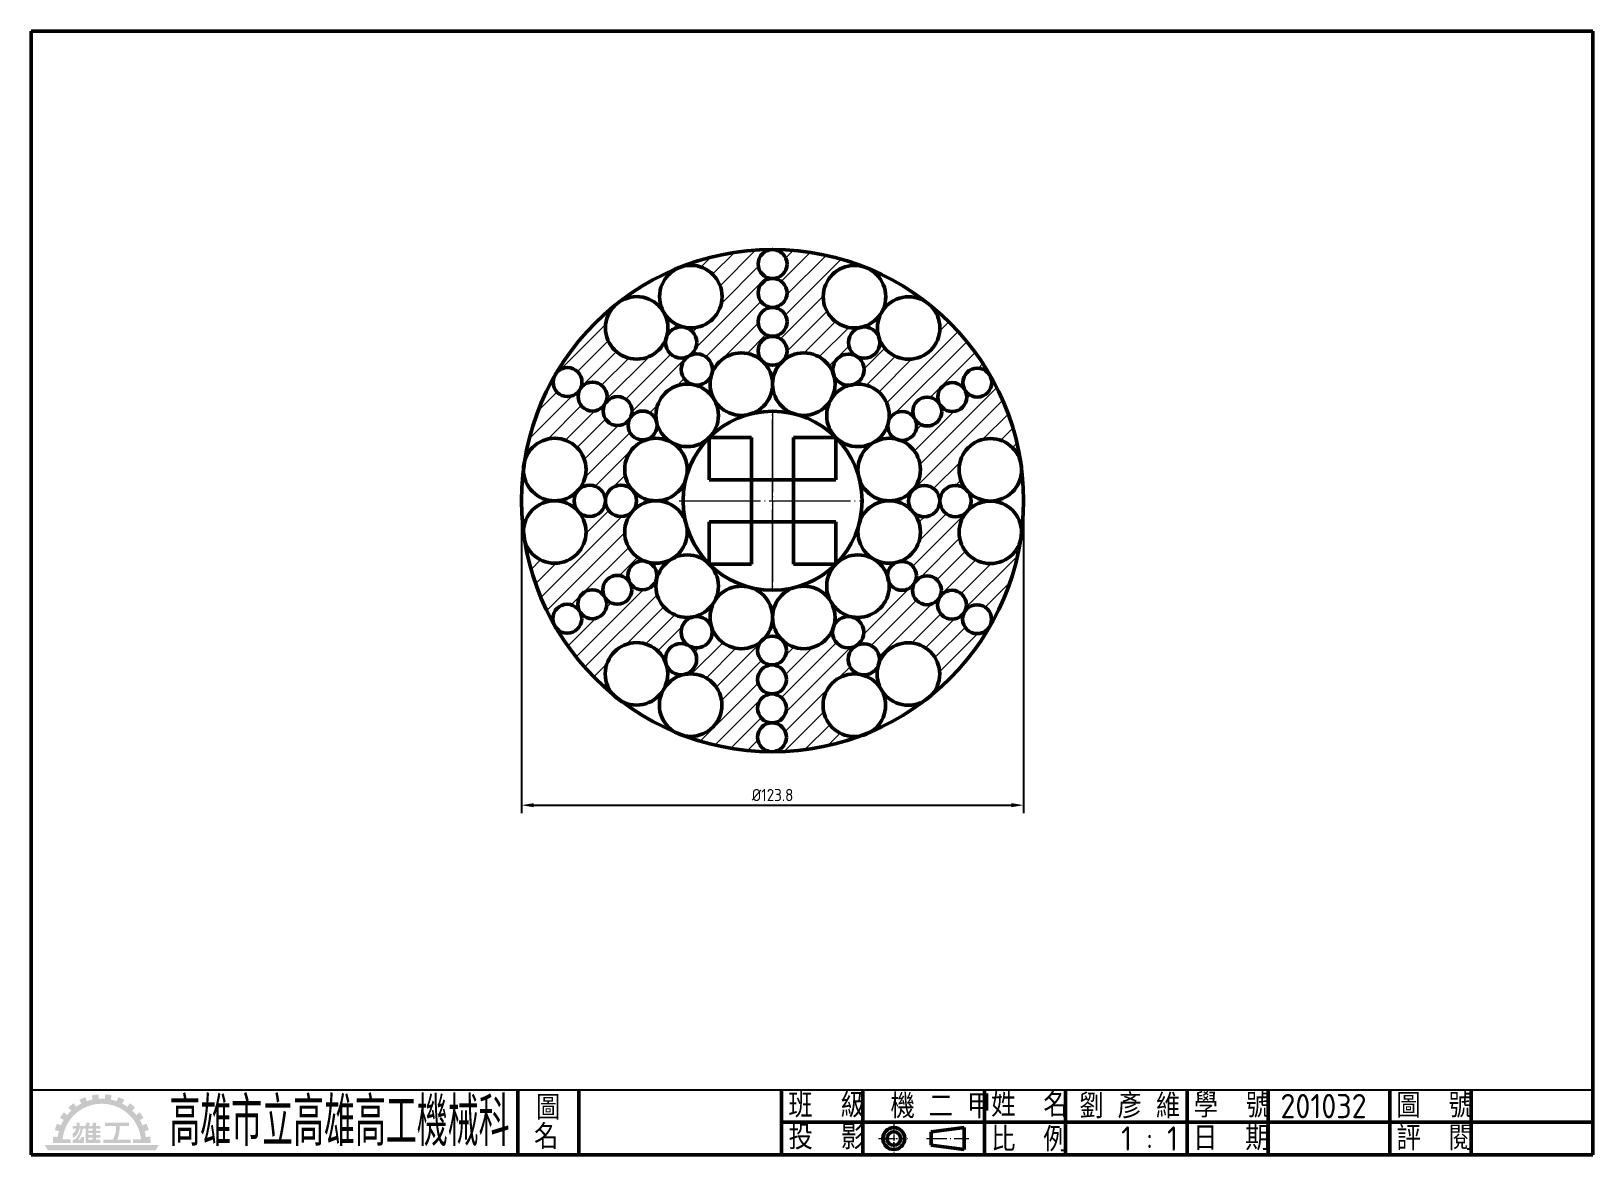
# Model space of a CAD drawing. Extents: x 25 to 410, y 10 to 287.
import ezdxf
from ezdxf.enums import TextEntityAlignment as Align

# ---------------------------------------------------------------- set-up
doc = ezdxf.new("R2010")
doc.units = 0
doc.header["$PDMODE"] = 3
for name, pattern in [('中心線', [22.2, 20, -1, 0.2, -1]), ('中心線5', [6.8, 5, -0.8, 0.2, -0.8]), ('中心線5偏位', [5.1, 2, -0.5, 0.1, -0.5, 2])]:
    doc.linetypes.add(name, pattern=pattern)
doc.layers.get('0').update_dxf_attribs({"linetype": 'CONTINUOUS'})
doc.layers.get('Defpoints').update_dxf_attribs({"linetype": 'CONTINUOUS'})
for name, color, linetype, lineweight in [('中心線層', 2, '中心線', 18), ('剖面線層', 4, 'CONTINUOUS', 18), ('尺度線層', 3, 'CONTINUOUS', 18), ('文字層', 6, 'CONTINUOUS', 18), ('輪廓線層', 7, 'CONTINUOUS', 50)]:
    doc.layers.add(name, color=color, linetype=linetype, lineweight=lineweight)
doc.styles.add('CNS', font='isocp.shx', dxfattribs={"bigfont": 'chineset.shx'})
doc.dimstyles.new('CNS', dxfattribs={"dimscale": 0, "dimtxt": 3, "dimasz": 3, "dimexe": 2, "dimexo": 1, "dimgap": 1, "dimtad": 1, "dimdsep": 46, "dimtxsty": 'CNS', "dimcen": 0, "dimclrt": 1, "dimadec": 0, "dimazin": 0, "dimtfac": 1, "dimtmove": 0, "dimatfit": 3, "dimfxl": 1, "dimtolj": 1, "dimtzin": 0, "dimarcsym": 0})

# ---------------------------------------------------------------- blocks, each defined once
blk = doc.blocks.new('*D0')
at = {"layer": 'Defpoints', "color": 0}
for p in [(145.88, 171.27), (269.68, 171.27), (269.68, 96.19)]:
    blk.add_point(p, dxfattribs=at)
at = {"layer": '尺度線層', "color": 0, "lineweight": -2}
for p, q in [((145.88, 170.27), (145.88, 94.19)), ((269.68, 170.27), (269.68, 94.19)), ((148.88, 96.19), (266.68, 96.19))]:
    blk.add_line(p, q, dxfattribs=at)
at = {"layer": '尺度線層', "color": 0}
for points in [[(148.88, 96.69), (148.88, 95.69), (145.88, 96.19)], [(266.68, 96.69), (266.68, 95.69), (269.68, 96.19)]]:
    blk.add_solid(points, dxfattribs=at)
at = {"layer": '尺度線層', "color": 1, "insert": (207.78, 98.69), "char_height": 3, "attachment_point": 5, "style": 'CNS'}
blk.add_mtext('\\A1;%%C123.8', dxfattribs=at)

msp = doc.modelspace()

# ---------------------------------------------------------------- hatches: boundary and pattern name
at = {"layer": '剖面線層'}
h = msp.add_hatch(dxfattribs=at)
h.set_pattern_fill('ANSI31', color=256, scale=1.039105, style=0)
h.set_pattern_definition([(45, (-8.125, -6.6974), (-2.332858, 2.332858), [])])
h.paths.add_polyline_path([(204.212, 222.472, -0.4142136), (207.776, 226.037, -0.4142136), (204.212, 229.601, -0.4142136), (207.776, 233.165, 0.0955219), (184.763, 228.728, -0.5307347), (195.333, 221.575, -0.4759305), (186.051, 214.032, -0.3550773), (189.117, 210.26, -0.2679492), (187.19, 206.922, -0.5773503), (192.971, 203.585, -0.053305), (192.884, 202.77, -0.5316939), (205.339, 205.614, -0.2073822), (204.212, 208.215, -0.4142136), (207.776, 211.779, -0.4142136), (204.212, 215.344, -0.4142136), (207.776, 218.908, -0.4142136)])
h.paths.add_polyline_path([(207.776, 218.908, -0.4142136), (211.341, 215.344, -0.4142136), (207.776, 211.779, -0.4142136), (211.341, 208.215, -0.2073822), (210.214, 205.614, -0.5505634), (222.824, 202.366, -0.0783835), (222.637, 203.553, -0.5773503), (228.418, 206.89, -0.2679492), (226.491, 210.228, -0.3550773), (229.557, 214.001, -0.4759305), (220.275, 221.543, -0.5316643), (230.857, 228.701, 0.0958158), (207.776, 233.165, -0.4142136), (211.341, 229.601, -0.4142136), (207.776, 226.037, -0.4142136), (211.341, 222.472, -0.4142136)])
h.paths.add_polyline_path([(255.175, 198.591, -0.1316525), (254.698, 200.373, -0.7944627), (261.402, 202.183, 0.0937472), (246.404, 219.634, -0.2161272), (249.032, 213.838, -0.8526088), (234.007, 211.431, -0.0795587), (234.199, 210.228, -0.5773503), (228.418, 206.89, -0.2679492), (230.345, 203.553, -0.3179547), (227.774, 199.919, -0.4550024), (236.534, 192.285, -0.0425567), (236.423, 190.981, -0.6285212), (242.828, 191.462, -0.1316525), (242.351, 193.245, -0.767327), (249.002, 195.027, -0.1316525), (248.524, 196.809, -0.767327)])
h.paths.add_polyline_path([(242.828, 191.462, -0.1316525), (243.306, 189.68, -0.4553309), (239.25, 186.15, -0.3122403), (244.24, 178.939, -0.1860722), (242.288, 173.75, -0.6870269), (249.005, 171.17, -0.6885357), (255.732, 173.739, -0.1844582), (253.77, 178.875, -0.8816433), (268.939, 180.791, 0.0923418), (261.35, 202.154, -0.1315016), (261.827, 200.373, -0.767327), (255.175, 198.591, -0.1316525), (255.653, 196.809, -0.767327), (249.002, 195.027, -0.1316525), (249.479, 193.245, -0.767327)])
h.paths.add_polyline_path([(249.41, 149.166, -0.1316525), (248.933, 147.384, -0.767327), (255.584, 145.602, -0.1316525), (255.106, 143.82, -0.767327), (261.757, 142.038, -0.1333145), (261.328, 140.22, 0.0911114), (268.867, 161.285, -0.8660384), (253.77, 163.464, -0.1844582), (255.732, 168.601, -0.6885357), (249.005, 171.17, -0.6462148), (242.598, 168.282, -0.1677915), (244.24, 163.528, -0.3208744), (239.022, 156.235, -0.4690108), (243.237, 152.731, -0.1316525), (242.759, 150.948, -0.767327)])
h.paths.add_polyline_path([(248.977, 128.534, -0.1854345), (246.996, 123.375, 0.0900053), (261.277, 140.25, -0.766621), (254.629, 142.038, -0.1316525), (255.106, 143.82, -0.767327), (248.455, 145.602, -0.1316525), (248.933, 147.384, -0.767327), (242.282, 149.166, -0.1316525), (242.759, 150.948, -0.6003173), (236.471, 151.163, -0.0319418), (236.534, 150.181, -0.4789726), (227.23, 142.59, -0.3546593), (230.29, 138.819, -0.2679492), (228.363, 135.481, -0.5773503), (234.144, 132.143, -0.0795587), (233.951, 130.94, -0.8526088)])
h.paths.add_polyline_path([(226.436, 132.143, -0.2679492), (228.363, 135.481, -0.5773503), (222.582, 138.819, -0.0651082), (222.712, 139.81, -0.5439726), (210.108, 136.885, -0.2040608), (211.203, 134.315, -0.4142136), (207.638, 130.751, -0.4142136), (211.203, 127.187, -0.4142136), (207.638, 123.622, -0.4142136), (211.203, 120.058, -0.4142136), (207.638, 116.494, -0.4142136), (211.203, 112.929, -0.410994), (207.678, 109.365, 0.0898524), (229.4, 113.265, -0.4717993), (220.22, 120.828, -0.4759305), (229.502, 128.371, -0.3550773)])
h.paths.add_polyline_path([(192.722, 140.056, -0.0797003), (192.916, 138.85, -0.5773503), (187.135, 135.513, -0.2679492), (189.062, 132.175, -0.3550773), (185.996, 128.403, -0.4759305), (195.278, 120.86, -0.4744034), (186.034, 113.31, 0.089179), (207.582, 109.366, -0.4096113), (204.074, 112.929, -0.4142136), (207.638, 116.494, -0.4142136), (204.074, 120.058, -0.4142136), (207.638, 123.622, -0.4142136), (204.074, 127.187, -0.4142136), (207.638, 130.751, -0.4142136), (204.074, 134.315, -0.1485347), (204.676, 136.298, -0.5139239)])
h.paths.add_polyline_path([(181.546, 130.972, -0.0795587), (181.354, 132.175, -0.5773503), (187.135, 135.513, -0.2679492), (185.208, 138.85, -0.3564106), (188.281, 142.635, -0.475128), (179.019, 150.181, -0.0597765), (179.138, 152.013, -0.677201), (172.587, 151.068, -0.1316525), (173.064, 149.286, -0.767327), (166.413, 147.504, -0.1316525), (166.891, 145.721, -0.767327), (160.239, 143.939, -0.1316525), (160.717, 142.157, -0.695409), (154.452, 139.831, 0.0876871), (168.457, 123.458, -0.1831703), (166.521, 128.565, -0.8526088)])
h.paths.add_polyline_path([(146.663, 161.431, 0.088087), (153.784, 140.993, -0.0833453), (153.588, 142.157, -0.767327), (160.239, 143.939, -0.1316525), (159.762, 145.721, -0.767327), (166.413, 147.504, -0.1316525), (165.936, 149.286, -0.767327), (172.587, 151.068, -0.1316525), (172.109, 152.85, -0.4521143), (176.127, 156.385, -0.3055333), (171.313, 163.528, -0.1844582), (173.275, 168.664, -0.6885357), (166.548, 171.233, -0.6885357), (159.821, 168.664, -0.1844582), (161.783, 163.528, -0.8708743)])
h.paths.add_polyline_path([(166.005, 193.364, -0.1316525), (166.482, 195.146, -0.767327), (159.831, 196.929, -0.1316525), (160.309, 198.711, -0.767327), (153.657, 200.493, -0.0839998), (153.856, 201.665, 0.0893076), (146.639, 180.949, -0.8760443), (161.783, 178.939, -0.1844582), (159.821, 173.802, -0.6885357), (166.548, 171.233, -0.6885357), (173.275, 173.802, -0.1844582), (171.313, 178.939, -0.3327853), (176.772, 186.387, -0.5028764), (172.178, 189.8, -0.1316525), (172.656, 191.582, -0.767327)])
h.paths.add_polyline_path([(188.099, 199.867, -0.3379388), (185.263, 203.585, -0.2679492), (187.19, 206.922, -0.5773503), (181.409, 210.26, -0.0795587), (181.602, 211.463, -0.8526088), (166.576, 213.869, -0.2300676), (169.519, 219.927, 0.0926448), (154.526, 202.825, -0.694621), (160.786, 200.493, -0.1316525), (160.309, 198.711, -0.767327), (166.96, 196.929, -0.1316525), (166.482, 195.146, -0.767327), (173.133, 193.364, -0.1316525), (172.656, 191.582, -0.6598051), (179.163, 190.802, -0.0484613), (179.019, 192.285, -0.4677799)])
at = {"layer": '文字層'}
h = msp.add_hatch(color=256, dxfattribs=at)
h.paths.add_polyline_path([(47.444, 22.616), (47.93, 23.553, 0.034161), (46.423, 24.208), (46.069, 23.213, 0.034161), (44.626, 23.617), (44.841, 24.651, 0.034161), (43.213, 24.875), (43.141, 23.821, 0.034161), (41.642, 23.821), (41.57, 24.875, 0.034161), (39.942, 24.651), (40.157, 23.617, 0.034161), (38.714, 23.213), (38.36, 24.208, 0.034161), (36.853, 23.553), (37.339, 22.616, 0.034161), (36.058, 21.837), (35.449, 22.699, 0.034161), (34.174, 21.663), (34.895, 20.891, 0.034161), (33.872, 19.795), (33.053, 20.462, 0.034161), (32.105, 19.119), (33.008, 18.571, 0.034161), (32.318, 17.24), (31.35, 17.661, 0.034161), (30.799, 16.112), (31.816, 15.827, 0.034161), (31.511, 14.36), (30.465, 14.504, 0.034161), (30.353, 12.864), (32.676, 12.864), (34.725, 12.864), (34.725, 13.815), (32.723, 13.815, -0.906522), (52.06, 13.815), (50.058, 13.815), (50.058, 12.864), (52.107, 12.864), (54.43, 12.864, 0.034161), (54.318, 14.504), (53.271, 14.36, 0.034161), (52.966, 15.827), (53.983, 16.112, 0.034161), (53.433, 17.661), (52.465, 17.24, 0.034161), (51.775, 18.571), (52.677, 19.119, 0.034161), (51.73, 20.462), (50.911, 19.795, 0.034161), (49.887, 20.891), (50.608, 21.663, 0.034161), (49.334, 22.699), (48.725, 21.837, 0.034161)])
h.paths.add_polyline_path([(56.436, 12.4), (28.347, 12.4), (29.086, 11.133), (55.697, 11.133)])
h.paths.add_polyline_path([(46.772, 16.976, -0.4324623), (46.877, 17.088), (49.129, 17.088), (49.129, 17.933), (43.173, 17.933), (43.173, 17.088), (45.816, 17.088, -0.4062896), (45.922, 16.986, -0.1355675), (45.125, 13.763, -0.2710986), (45.033, 13.709), (42.771, 13.709), (42.771, 12.864), (49.53, 12.864), (49.53, 13.709), (46.349, 13.709, -0.534383), (46.251, 13.855, 0.1140408)], flags=17)
edge = h.paths.add_edge_path(flags=17)
edge.add_line((42.011, 17.088), (40.955, 17.088))
edge.add_line((40.955, 17.088), (40.955, 17.933))
edge.add_line((40.955, 17.933), (40.11, 17.933))
edge.add_line((40.11, 17.933), (40.11, 17.088))
edge.add_line((40.11, 17.088), (39.187, 17.088))
edge.add_arc((36.665, 18.427), 2.855, 332.04919, 350.04876)
edge.add_line((39.477, 17.933), (38.632, 17.933))
edge.add_arc((37.652, 17.916), 0.98, -69.28167, 0.98538, ccw=False)
edge.add_line((37.999, 17), (37.998, 17.088))
edge.add_line((37.998, 17.088), (36.943, 17.088))
edge.add_spline(control_points=[(36.943, 17.088), (36.943, 17.089), (36.958, 17.371), (36.968, 17.652), (36.971, 17.933)], knot_values=[0, 0, 0, 0, 0.0095957, 4.0021691, 4.0021691, 4.0021691, 4.0021691], degree=3, periodic=0)
edge.add_line((36.971, 17.933), (36.204, 17.933))
edge.add_spline(control_points=[(36.204, 17.933), (36.213, 17.666), (36.243, 17.394), (36.228, 17.128)], knot_values=[0, 0, 0, 0, 3.8001495, 3.8001495, 3.8001495, 3.8001495], degree=3, periodic=0)
edge.add_arc((36.185, 17.131), 0.0422, -90, 0.98697, ccw=False)
edge.add_line((36.185, 17.088), (35.253, 17.088))
edge.add_line((35.253, 17.088), (35.253, 16.408))
edge.add_line((35.253, 16.408), (36.057, 16.408))
edge.add_spline(control_points=[(36.057, 16.408), (36.078, 16.332), (35.96, 16.031), (35.732, 15.602), (35.417, 15.324), (35.253, 15.249)], knot_values=[7.3300886, 7.3300886, 7.3300886, 7.3300886, 8.5708359, 11.5701734, 14.1242576, 14.1242576, 14.1242576, 14.1242576], degree=3, periodic=0)
edge.add_line((35.253, 15.249), (35.253, 14.178))
edge.add_spline(control_points=[(35.253, 14.178), (35.487, 14.263), (36.028, 14.577), (36.54, 15.345), (36.803, 16.009), (36.869, 16.352), (36.878, 16.408)], knot_values=[7.2349194, 7.2349194, 7.2349194, 7.2349194, 10.7683339, 15.8632474, 20.0182649, 20.8272028, 20.8272028, 20.8272028, 20.8272028], degree=3, periodic=0)
edge.add_line((36.878, 16.408), (37.154, 16.394))
edge.add_spline(control_points=[(37.154, 16.394), (37.133, 16.054), (36.941, 15.401), (36.475, 14.575), (35.975, 13.884), (35.463, 13.712), (35.253, 13.709)], knot_values=[0, 0, 0, 0, 4.8346594, 9.4113524, 13.5713852, 16.5633311, 16.5633311, 16.5633311, 16.5633311], degree=3, periodic=0)
edge.add_line((35.253, 13.709), (35.253, 12.864))
edge.add_line((35.253, 12.864), (37.998, 12.864))
edge.add_line((37.998, 12.864), (37.998, 14.387))
edge.add_line((37.998, 14.387), (37.389, 14.387))
edge.add_arc((37.389, 14.303), 0.0845, 90, 183.95095)
edge.add_arc((36.676, 14.253), 0.63, -55.81642, 3.95095, ccw=False)
edge.add_line((37.03, 13.732), (36.7, 13.732))
edge.add_arc((36.7, 13.817), 0.0845, 142.65089, 270, ccw=False)
edge.add_spline(control_points=[(36.633, 13.868), (36.798, 14.085), (37.112, 14.583), (37.548, 15.41), (37.643, 16.069), (37.668, 16.408)], knot_values=[0, 0, 0, 0, 3.8826483, 8.339679, 13.167216, 13.167216, 13.167216, 13.167216], degree=3, periodic=0)
edge.add_line((37.668, 16.408), (38.003, 16.408))
edge.add_arc((37.725, 18.151), 1.765, 279.05865, 293.21741)
edge.add_line((38.421, 16.529), (38.421, 12.864))
edge.add_line((38.421, 12.864), (42.011, 12.864))
edge.add_line((42.011, 12.864), (42.011, 13.709))
edge.add_line((42.011, 13.709), (40.955, 13.709))
edge.add_line((40.955, 13.709), (40.955, 14.202))
edge.add_line((40.955, 14.202), (42.011, 14.202))
edge.add_line((42.011, 14.202), (42.011, 14.836))
edge.add_line((42.011, 14.836), (40.955, 14.836))
edge.add_line((40.955, 14.836), (40.955, 15.328))
edge.add_line((40.955, 15.328), (42.011, 15.328))
edge.add_line((42.011, 15.328), (42.011, 15.962))
edge.add_line((42.011, 15.962), (40.955, 15.962))
edge.add_line((40.955, 15.962), (40.955, 16.455))
edge.add_line((40.955, 16.455), (42.011, 16.455))
edge.add_line((42.011, 16.455), (42.011, 17.088))
h.paths.add_polyline_path([(40.11, 16.455), (40.11, 15.962), (39.097, 15.962), (39.097, 16.455)], flags=16)
h.paths.add_polyline_path([(40.11, 15.328), (40.11, 14.836), (39.097, 14.836), (39.097, 15.328)], flags=16)
h.paths.add_polyline_path([(40.11, 14.202), (40.11, 13.709), (39.097, 13.709), (39.097, 14.202)], flags=16)

# ---------------------------------------------------------------- linework, layer by layer
msp.add_line((25, 26), (410, 26))
at = {"layer": '中心線層'}
for p, q in [((207.776, 149.067), (207.776, 193.464)), ((207.776, 193.4), (207.776, 149.003)), ((184.775, 171.233), (230.151, 171.233))]:
    msp.add_line(p, q, dxfattribs=at)
at = {"layer": '中心線層', "linetype": '中心線5偏位', "ltscale": 0.8}
for p, q in [((237.67, 17.52), (237.67, 10.434)), ((233.925, 14), (241.256, 14))]:
    msp.add_line(p, q, dxfattribs=at)
at = {"layer": '中心線層', "linetype": '中心線5'}
msp.add_line((245.756, 14), (256.208, 14), dxfattribs=at)
at = {"layer": '輪廓線層', "color": 5}
for p, q in [((410, 287), (25, 287)), ((25, 287), (25, 10)), ((410, 10), (410, 287)), ((25, 10), (410, 10))]:
    msp.add_line(p, q, dxfattribs=at)
at = {"layer": '輪廓線層'}
for p, q in [((192.173, 181.636), (192.173, 186.837)), ((192.173, 186.837), (202.575, 186.837)), ((202.575, 186.837), (202.575, 176.435)), ((223.38, 186.837), (212.978, 186.837)), ((212.978, 186.837), (212.978, 176.435)), ((223.38, 181.636), (223.38, 186.837)), ((192.173, 176.435), (192.173, 181.636)), ((223.38, 176.435), (223.38, 181.636)), ((202.575, 176.435), (192.173, 176.435)), ((212.978, 176.435), (202.575, 176.435)), ((202.575, 176.435), (202.575, 166.032)), ((202.575, 171.233), (202.575, 176.435)), ((202.575, 176.435), (212.978, 176.435)), ((202.575, 166.032), (202.575, 176.435)), ((212.978, 171.233), (212.978, 176.435)), ((212.978, 176.435), (223.38, 176.435)), ((202.575, 171.233), (202.575, 166.032)), ((212.978, 166.032), (212.978, 171.233)), ((212.978, 171.233), (212.978, 166.032)), ((202.575, 166.032), (192.173, 166.032)), ((192.173, 166.032), (192.173, 160.831)), ((202.575, 166.032), (212.978, 166.032)), ((212.978, 166.032), (202.575, 166.032)), ((202.575, 166.032), (212.978, 166.032)), ((202.575, 155.63), (202.575, 166.032)), ((212.978, 155.63), (212.978, 166.032)), ((212.978, 166.032), (223.38, 166.032)), ((223.38, 166.032), (223.38, 160.831)), ((192.173, 160.831), (192.173, 155.63)), ((223.38, 160.831), (223.38, 155.63)), ((192.173, 155.63), (202.575, 155.63)), ((223.38, 155.63), (212.978, 155.63)), ((246.862, 15.673), (254.99, 16.709)), ((246.862, 15.673), (246.862, 12.327)), ((254.99, 16.709), (254.99, 11.291)), ((246.862, 12.327), (254.99, 11.291))]:
    msp.add_line(p, q, dxfattribs=at)
at = {"layer": '輪廓線層', "color": 4}
for p, q in [((145, 10), (145, 26)), ((160, 10), (160, 26)), ((210, 10), (210, 26)), ((230, 10), (230, 26)), ((260, 10), (260, 26)), ((280, 10), (280, 26)), ((310, 10), (310, 26)), ((330, 10), (330, 26)), ((360, 10), (360, 26)), ((380, 10), (380, 26)), ((210, 18), (410, 18))]:
    msp.add_line(p, q, dxfattribs=at)
at = {"layer": '輪廓線層'}
for centre, radius in [((207.776, 171.265), 61.9), ((207.776, 229.601), 3.564), ((187.628, 221.575), 7.706), ((227.98, 221.543), 7.706), ((207.776, 222.472), 3.564), ((174.281, 213.869), 7.706), ((241.327, 213.838), 7.706), ((207.776, 215.344), 3.564), ((185.263, 210.26), 3.854), ((185.263, 210.26), 3.854), ((207.776, 208.215), 3.564), ((230.345, 210.228), 3.854), ((230.345, 210.228), 3.854), ((157.222, 200.493), 3.564), ((189.117, 203.585), 3.854), ((189.117, 203.585), 3.854), ((200.071, 199.991), 7.706), ((215.482, 199.991), 7.706), ((226.491, 203.553), 3.854), ((226.491, 203.553), 3.854), ((163.395, 196.929), 3.564), ((252.089, 196.809), 3.564), ((258.262, 200.373), 3.564), ((169.569, 193.364), 3.564), ((186.724, 192.285), 7.706), ((228.828, 192.285), 7.706), ((245.915, 193.245), 3.564), ((175.743, 189.8), 3.564), ((207.776, 171.233), 22.066), ((239.741, 189.68), 3.564), ((154.077, 178.939), 7.706), ((179.019, 178.939), 7.706), ((236.534, 178.939), 7.706), ((261.476, 178.875), 7.706), ((162.694, 171.233), 3.854), ((170.402, 171.233), 3.854), ((245.151, 171.17), 3.854), ((245.151, 171.17), 3.854), ((252.859, 171.17), 3.854), ((252.859, 171.17), 3.854), ((154.077, 163.528), 7.706), ((179.019, 163.528), 7.706), ((236.534, 163.528), 7.706), ((261.476, 163.464), 7.706), ((186.724, 150.181), 7.706), ((228.828, 150.181), 7.706), ((175.673, 152.85), 3.564), ((239.672, 152.731), 3.564), ((169.5, 149.286), 3.564), ((200.071, 142.476), 7.706), ((215.482, 142.476), 7.706), ((245.846, 149.166), 3.564), ((163.326, 145.721), 3.564), ((252.02, 145.602), 3.564), ((157.153, 142.157), 3.564), ((189.062, 138.85), 3.854), ((189.062, 138.85), 3.854), ((226.436, 138.819), 3.854), ((226.436, 138.819), 3.854), ((258.193, 142.038), 3.564), ((174.226, 128.565), 7.706), ((185.208, 132.175), 3.854), ((185.208, 132.175), 3.854), ((207.638, 134.315), 3.564), ((230.29, 132.143), 3.854), ((230.29, 132.143), 3.854), ((241.272, 128.534), 7.706), ((187.573, 120.86), 7.706), ((207.638, 127.187), 3.564), ((227.925, 120.828), 7.706), ((207.638, 120.058), 3.564), ((207.638, 112.929), 3.564), ((237.67, 14), 2.709), ((237.67, 14), 1.673)]:
    msp.add_circle(centre, radius, dxfattribs=at)

# ---------------------------------------------------------------- texts
at = {"layer": '文字層', "style": 'CNS', "width": 0.63661}
msp.add_text('高雄市立高雄高工機械科', height=12, dxfattribs=at).set_placement((59.063, 12.133), (142.937, 12.133), align=Align.FIT)
at = {"layer": '文字層', "style": 'CNS'}
for s, p in [('圖', (149.477, 18.674)), ('班  級', (211.66, 19.175)), ('  機 二 甲', (230, 19)), ('姓  名', (261.674, 19.359)), (' 劉 彥 維', (280, 19)), ('學  號', (311.613, 19.188)), ('201032', (333, 19)), ('圖  號', (361.589, 19.177)), ('名', (148.974, 11.447)), ('投  影', (211.727, 11.323)), ('比  例', (261.676, 10.825)), ('    1 : 1', (280, 11)), ('日  期', (311.444, 11.107)), ('評  閱', (361.602, 11.103))]:
    msp.add_text(s, height=6, dxfattribs=at).set_placement(p)

# ---------------------------------------------------------------- dimensions: what is measured, and where the dimension line sits
at = {"layer": '尺度線層'}
dim = msp.add_linear_dim(base=(269.676, 96.189), p1=(145.876, 171.265), p2=(269.676, 171.265), text='%%C<>', dimstyle='CNS', override={"dimscale": 1}, dxfattribs=at)
dim.commit()
dim.dimension.update_dxf_attribs({"geometry": '*D0', "text_midpoint": (207.776, 98.689)})

doc.saveas('drawing.dxf')
